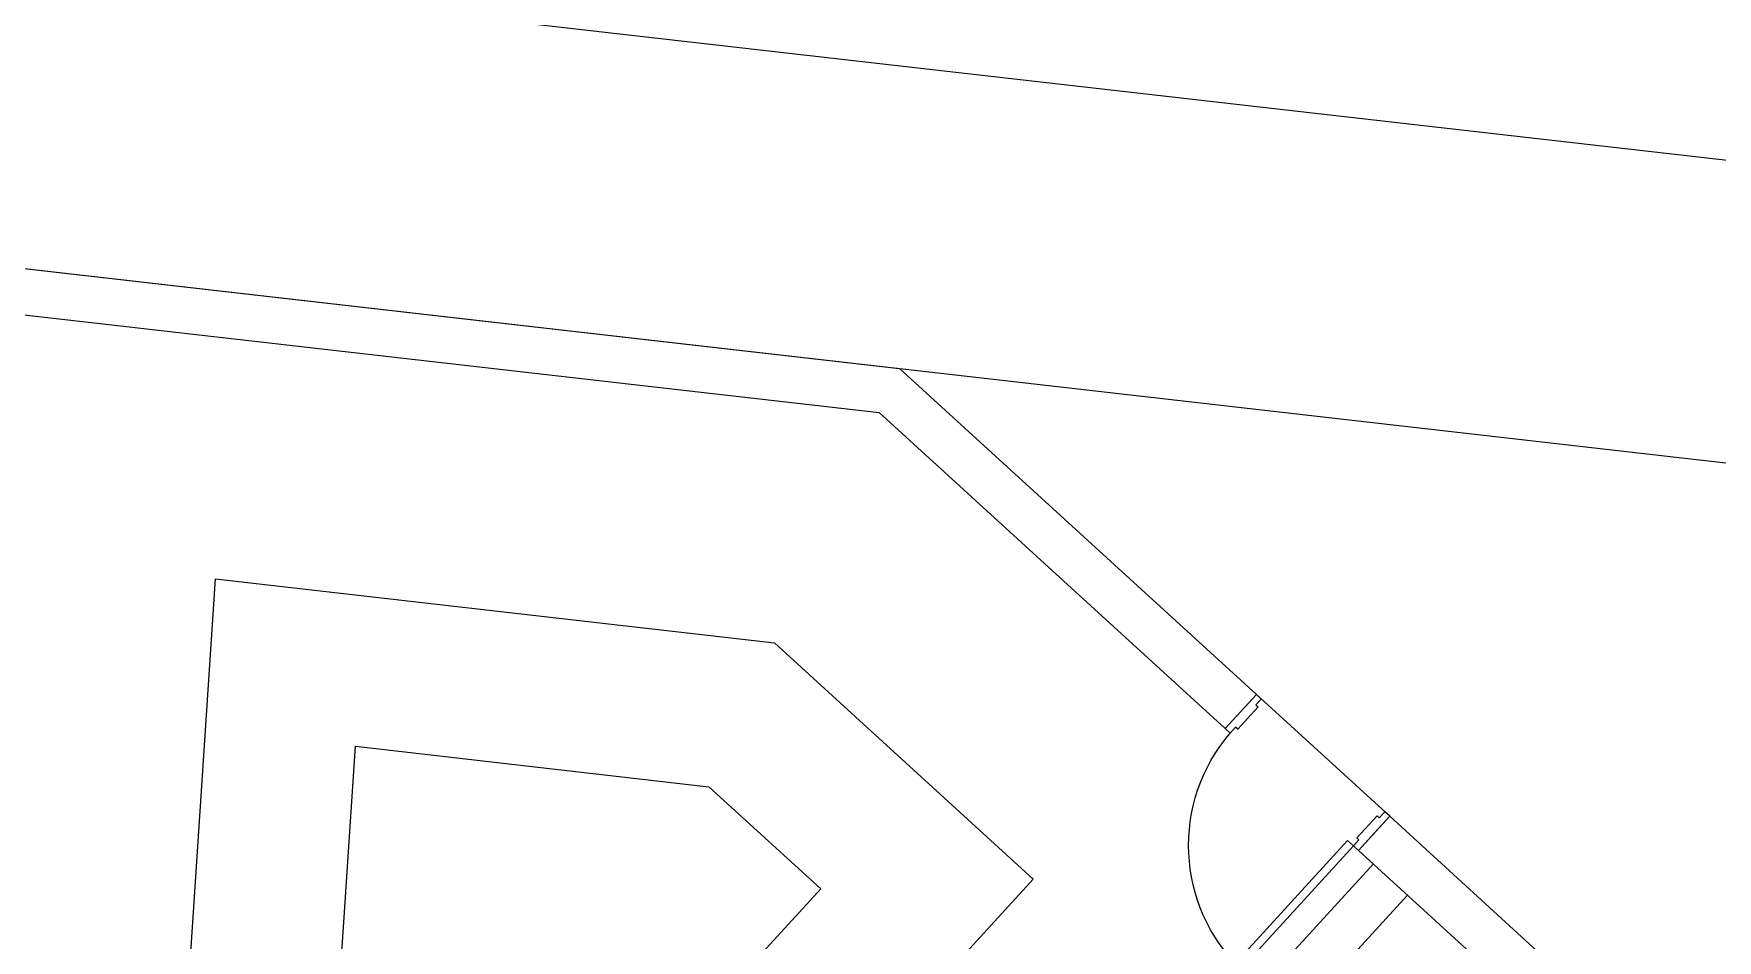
# Model space of a CAD drawing. Header units: metres. Extents: x 750 to 3116, y -341 to 1465.
# Drawn here: x 1557.49 to 1565.88, y 772.72 to 777.24 of the extents above; entities that cross this region are included whole.
import ezdxf

# ---------------------------------------------------------------- set-up
doc = ezdxf.new("R2010")
doc.units = ezdxf.units.M
for name, color, linetype, lineweight in [('A-Door', 254, 'Continuous', 5), ('Footpath', 32, 'Continuous', 18), ('Furniture', 44, 'Continuous', 5), ('Hidden line', 251, 'Continuous', 5), ('Vehicular Road', 253, 'Continuous', 20), ('Wall ext', 20, 'Continuous', 18)]:
    doc.layers.add(name, color=color, linetype=linetype, lineweight=lineweight)

# ---------------------------------------------------------------- blocks, each defined once
blk = doc.blocks.new('Door 900')
at = {"layer": 'A-Door'}
for points in [[(29934124.5, 12198490.8), (29934164.5, 12198490.8), (29934164.5, 12198476.4), (29934239.5, 12198476.4), (29934314.5, 12198476.4), (29934314.5, 12198490.8), (29934354.5, 12198490.8), (29934354.5, 12198524.4), (29934239.5, 12198524.4), (29934124.5, 12198524.4)], [(29934164.5, 12197672.1), (29934314.5, 12197672.1), (29934314.5, 12197657.7), (29934354.5, 12197657.7), (29934354.5, 12197624.1), (29934239.5, 12197624.1), (29934124.5, 12197624.1), (29934124.5, 12197657.7), (29934164.5, 12197657.7)]]:
    blk.add_lwpolyline(points, close=True, dxfattribs=at)
blk.add_lwpolyline([(29935187.3, 12197657.7), (29934354.5, 12197657.7), (29934354.5, 12197697.7), (29935185.1, 12197697.7)], dxfattribs=at)
blk.add_arc((29934327.5, 12197631), 860.2, 1.77694, 88.20242, dxfattribs=at)

msp = doc.modelspace()

# ---------------------------------------------------------------- linework, layer by layer
at = {"layer": 'Footpath'}
msp.add_lwpolyline([(1553.4245, 776.5276), (1598.1566, 771.4155)], dxfattribs=at)
at = {"layer": 'Furniture'}
for points in [[(1560.6148, 770.9929), (1559.3669, 769.6272), (1558.1445, 770.7441), (1558.3939, 774.5204), (1561.1795, 774.202), (1562.4697, 773.0231), (1561.2219, 771.6574)], [(1560.0611, 771.4988), (1559.3191, 770.6868), (1558.9167, 771.0545), (1559.0904, 773.6859), (1560.853, 773.4844), (1561.4102, 772.9753), (1560.6682, 772.1633)]]:
    msp.add_lwpolyline(points, dxfattribs=at)
at = {"layer": 'Hidden line'}
msp.add_line((1563.582, 773.9439), (1564.2464, 773.3368), dxfattribs=at)
at = {"layer": 'Vehicular Road', "lineweight": 20}
msp.add_lwpolyline([(1557.7611, 757.1957), (1555.279, 754.4791, -0.709085), (1551.8068, 755.9599), (1553.0928, 775.4386, -0.428302), (1555.8713, 777.7577), (1618.9907, 770.5444), (1682.2926, 761.7033, -0.390874), (1683.5825, 760.1302), (1683.2046, 753.6686, 0.188493), (1683.5421, 752.63), (1684.6242, 751.3102, -0.373088), (1684.5704, 749.3459), (1649.4709, 711.0268)], format="xyb", dxfattribs=at)
at = {"layer": 'Wall ext'}
for p, q in [((1563.582, 773.9439), (1561.8021, 775.5702)), ((1563.4268, 773.7741), (1561.702, 775.3501)), ((1563.4268, 773.7741), (1563.582, 773.9439)), ((1564.0912, 773.167), (1564.2464, 773.3368)), ((1565.5093, 772.1829), (1564.2464, 773.3368)), ((1565.3542, 772.0131), (1564.0912, 773.167)), ((1557.4868, 765.7905), (1564.1651, 773.0996)), ((1557.6566, 765.6353), (1564.3349, 772.9444))]:
    msp.add_line(p, q, dxfattribs=at)
at = {"layer": 'Wall ext', "lineweight": 20}
for points in [[(1553.7138, 776.4945), (1561.8021, 775.5702)], [(1553.6985, 776.2648), (1561.702, 775.3501)]]:
    msp.add_lwpolyline(points, dxfattribs=at)

# ---------------------------------------------------------------- block references
at = {"layer": 'A-Door', "xscale": -0.001, "yscale": 0.001, "zscale": 0.001, "rotation": 47.58214865265064}
msp.add_blockref('Door 900', (30760.6218, 14644.368), dxfattribs=at)

doc.saveas('drawing.dxf')
